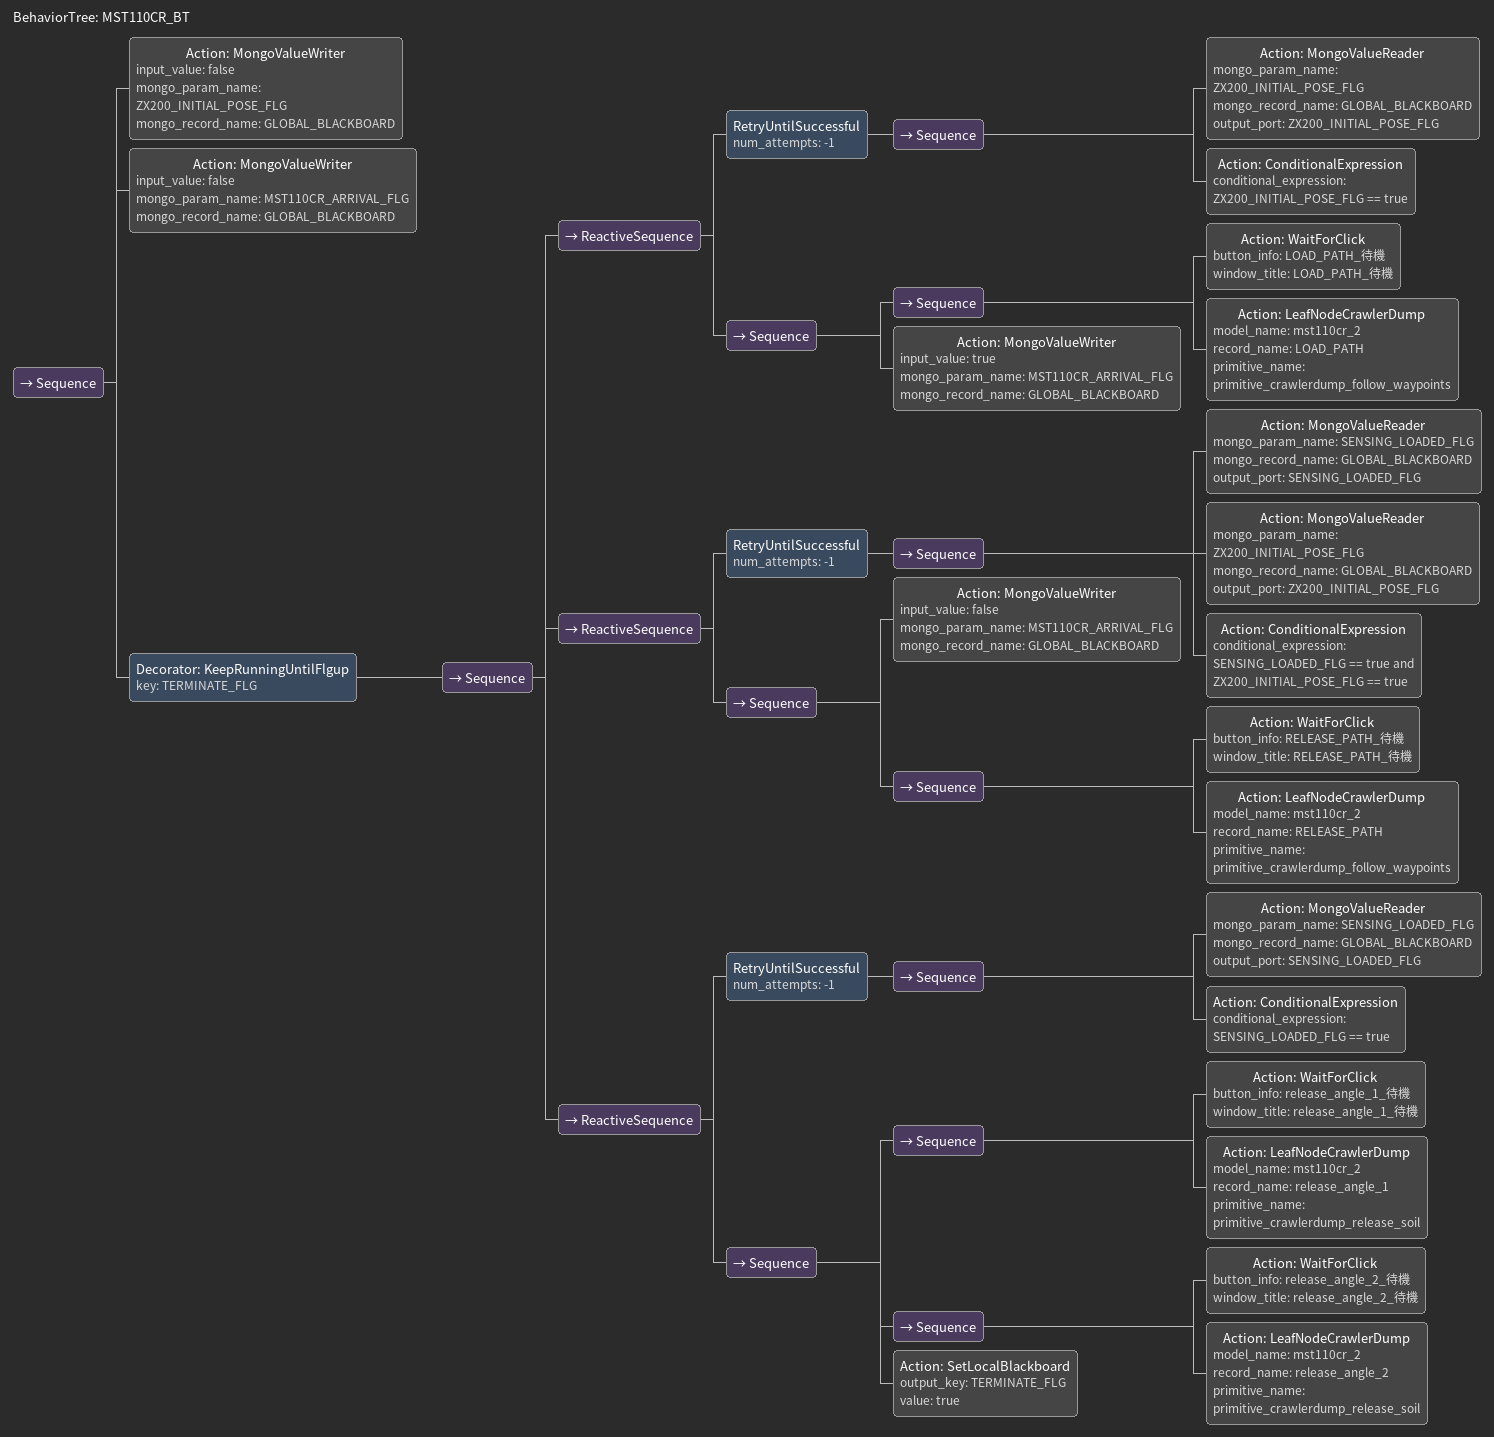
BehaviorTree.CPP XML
<root main_tree_to_execute="MST110CR_BT"><BehaviorTree ID="MST110CR_BT"><Sequence><Action ID="MongoValueWriter" input_value="false" mongo_param_name="ZX200_INITIAL_POSE_FLG" mongo_record_name="GLOBAL_BLACKBOARD"/><Action ID="MongoValueWriter" input_value="false" mongo_param_name="MST110CR_ARRIVAL_FLG" mongo_record_name="GLOBAL_BLACKBOARD"/><Decorator ID="KeepRunningUntilFlgup" key="TERMINATE_FLG"><Sequence><ReactiveSequence><RetryUntilSuccessful num_attempts="-1"><Sequence><Action ID="MongoValueReader" mongo_param_name="ZX200_INITIAL_POSE_FLG" mongo_record_name="GLOBAL_BLACKBOARD" output_port="ZX200_INITIAL_POSE_FLG"/><Action ID="ConditionalExpression" conditional_expression="ZX200_INITIAL_POSE_FLG == true"/></Sequence></RetryUntilSuccessful><Sequence><Sequence><Action ID="WaitForClick" button_info="LOAD_PATH_待機" window_title="LOAD_PATH_待機"/><Action ID="LeafNodeCrawlerDump" model_name="mst110cr_2" record_name="LOAD_PATH" primitive_name="primitive_crawlerdump_follow_waypoints"/></Sequence><Action ID="MongoValueWriter" input_value="true" mongo_param_name="MST110CR_ARRIVAL_FLG" mongo_record_name="GLOBAL_BLACKBOARD"/></Sequence></ReactiveSequence><ReactiveSequence><RetryUntilSuccessful num_attempts="-1"><Sequence><Action ID="MongoValueReader" mongo_param_name="SENSING_LOADED_FLG" mongo_record_name="GLOBAL_BLACKBOARD" output_port="SENSING_LOADED_FLG"/><Action ID="MongoValueReader" mongo_param_name="ZX200_INITIAL_POSE_FLG" mongo_record_name="GLOBAL_BLACKBOARD" output_port="ZX200_INITIAL_POSE_FLG"/><Action ID="ConditionalExpression" conditional_expression="SENSING_LOADED_FLG == true and ZX200_INITIAL_POSE_FLG == true"/></Sequence></RetryUntilSuccessful><Sequence><Action ID="MongoValueWriter" input_value="false" mongo_param_name="MST110CR_ARRIVAL_FLG" mongo_record_name="GLOBAL_BLACKBOARD"/><Sequence><Action ID="WaitForClick" button_info="RELEASE_PATH_待機" window_title="RELEASE_PATH_待機"/><Action ID="LeafNodeCrawlerDump" model_name="mst110cr_2" record_name="RELEASE_PATH" primitive_name="primitive_crawlerdump_follow_waypoints"/></Sequence></Sequence></ReactiveSequence><ReactiveSequence><RetryUntilSuccessful num_attempts="-1"><Sequence><Action ID="MongoValueReader" mongo_param_name="SENSING_LOADED_FLG" mongo_record_name="GLOBAL_BLACKBOARD" output_port="SENSING_LOADED_FLG"/><Action ID="ConditionalExpression" conditional_expression="SENSING_LOADED_FLG == true"/></Sequence></RetryUntilSuccessful><Sequence><Sequence><Action ID="WaitForClick" button_info="release_angle_1_待機" window_title="release_angle_1_待機"/><Action ID="LeafNodeCrawlerDump" model_name="mst110cr_2" record_name="release_angle_1" primitive_name="primitive_crawlerdump_release_soil"/></Sequence><Sequence><Action ID="WaitForClick" button_info="release_angle_2_待機" window_title="release_angle_2_待機"/><Action ID="LeafNodeCrawlerDump" model_name="mst110cr_2" record_name="release_angle_2" primitive_name="primitive_crawlerdump_release_soil"/></Sequence><Action ID="SetLocalBlackboard" output_key="TERMINATE_FLG" value="true"/></Sequence></ReactiveSequence></Sequence></Decorator></Sequence></BehaviorTree></root>
